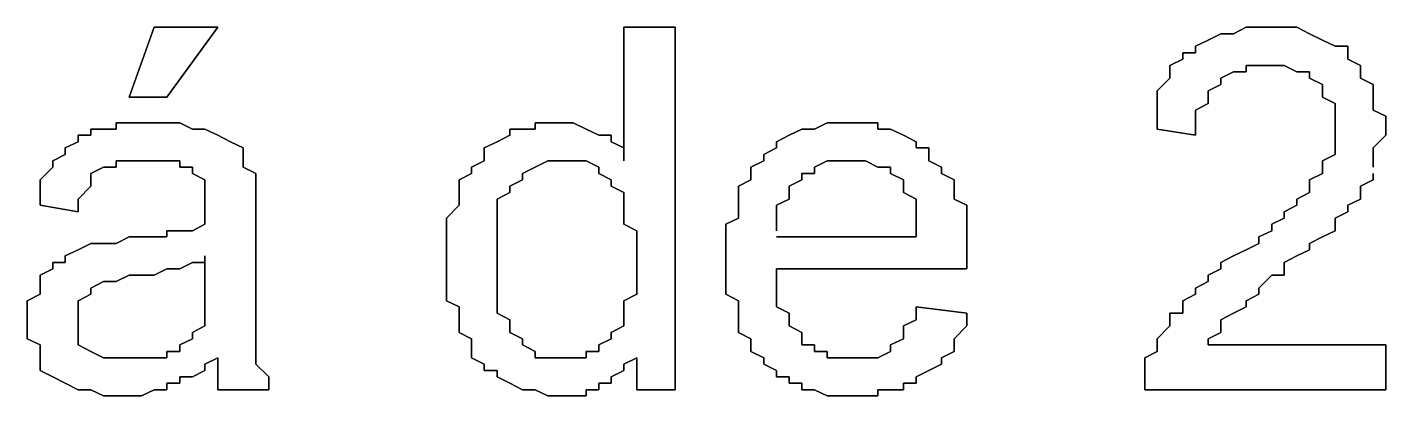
# Model space of a CAD drawing. Header units: metres. Extents: x 2.9 to 42.8, y 1.7 to 28.7.
# Drawn here: x 40.0226 to 40.4001, y 25.2554 to 25.3577 of the extents above; entities that cross this region are included whole.
import ezdxf

# ---------------------------------------------------------------- set-up
doc = ezdxf.new("R2010")
doc.units = ezdxf.units.M
doc.layers.add('GRIS', color=8, linetype='Continuous')

msp = doc.modelspace()

# ---------------------------------------------------------------- linework, layer by layer
at = {"layer": 'GRIS', "lineweight": -3}
for points in [[(40.0579, 25.3577), (40.0509, 25.3383), (40.0579, 25.3577)], [(40.0756, 25.3577), (40.0579, 25.3577), (40.0756, 25.3577)], [(40.0614, 25.3383), (40.0756, 25.3577), (40.0614, 25.3383)], [(40.2026, 25.3577), (40.1884, 25.3577), (40.2026, 25.3577)], [(40.1884, 25.3577), (40.1884, 25.3206), (40.1884, 25.3577)], [(40.2026, 25.2571), (40.2026, 25.3577), (40.2026, 25.2571)], [(40.3613, 25.3577), (40.3578, 25.3559), (40.3613, 25.3577)], [(40.3648, 25.3577), (40.3613, 25.3577), (40.3648, 25.3577)], [(40.3684, 25.3577), (40.3648, 25.3577), (40.3684, 25.3577)], [(40.3719, 25.3577), (40.3684, 25.3577), (40.3719, 25.3577)], [(40.3754, 25.3577), (40.3719, 25.3577), (40.3754, 25.3577)], [(40.3789, 25.3559), (40.3754, 25.3577), (40.3789, 25.3559)], [(40.3507, 25.3541), (40.3472, 25.3524), (40.3507, 25.3541)], [(40.3543, 25.3559), (40.3507, 25.3541), (40.3543, 25.3559)], [(40.3578, 25.3559), (40.3543, 25.3559), (40.3578, 25.3559)], [(40.3825, 25.3541), (40.3789, 25.3559), (40.3825, 25.3541)], [(40.386, 25.3524), (40.3825, 25.3541), (40.386, 25.3524)], [(40.3472, 25.3506), (40.3437, 25.3506), (40.3472, 25.3506)], [(40.3437, 25.3506), (40.3437, 25.3488), (40.3437, 25.3506)], [(40.3472, 25.3524), (40.3472, 25.3506), (40.3472, 25.3524)], [(40.3895, 25.3524), (40.386, 25.3524), (40.3895, 25.3524)], [(40.3895, 25.3506), (40.3895, 25.3524), (40.3895, 25.3506)], [(40.3895, 25.3488), (40.3895, 25.3506), (40.3895, 25.3488)], [(40.3437, 25.3488), (40.3401, 25.3471), (40.3437, 25.3488)], [(40.3401, 25.3471), (40.3401, 25.3453), (40.3401, 25.3471)], [(40.3613, 25.3453), (40.3613, 25.3471), (40.3613, 25.3453)], [(40.3613, 25.3471), (40.3648, 25.3471), (40.3613, 25.3471)], [(40.3648, 25.3471), (40.3684, 25.3471), (40.3648, 25.3471)], [(40.3684, 25.3471), (40.3719, 25.3471), (40.3684, 25.3471)], [(40.3719, 25.3471), (40.3754, 25.3453), (40.3719, 25.3471)], [(40.3931, 25.3471), (40.3895, 25.3488), (40.3931, 25.3471)], [(40.3931, 25.3453), (40.3931, 25.3471), (40.3931, 25.3453)], [(40.3401, 25.3436), (40.3366, 25.34), (40.3401, 25.3436)], [(40.3401, 25.3453), (40.3401, 25.3436), (40.3401, 25.3453)], [(40.3507, 25.34), (40.3543, 25.3418), (40.3507, 25.34)], [(40.3543, 25.3436), (40.3578, 25.3453), (40.3543, 25.3436)], [(40.3543, 25.3418), (40.3543, 25.3436), (40.3543, 25.3418)], [(40.3578, 25.3453), (40.3613, 25.3453), (40.3578, 25.3453)], [(40.3754, 25.3453), (40.3789, 25.3453), (40.3754, 25.3453)], [(40.3789, 25.3453), (40.3789, 25.3436), (40.3789, 25.3453)], [(40.3789, 25.3436), (40.3825, 25.3418), (40.3789, 25.3436)], [(40.3825, 25.3418), (40.3825, 25.34), (40.3825, 25.3418)], [(40.3931, 25.3436), (40.3931, 25.3453), (40.3931, 25.3436)], [(40.3966, 25.3418), (40.3931, 25.3436), (40.3966, 25.3418)], [(40.3966, 25.34), (40.3966, 25.3418), (40.3966, 25.34)], [(40.0509, 25.3383), (40.0614, 25.3383), (40.0509, 25.3383)], [(40.3366, 25.34), (40.3366, 25.3383), (40.3366, 25.34)], [(40.3366, 25.3383), (40.3366, 25.3365), (40.3366, 25.3383)], [(40.3507, 25.3383), (40.3507, 25.34), (40.3507, 25.3383)], [(40.3507, 25.3365), (40.3507, 25.3383), (40.3507, 25.3365)], [(40.3825, 25.34), (40.3825, 25.3383), (40.3825, 25.34)], [(40.3825, 25.3383), (40.386, 25.3365), (40.3825, 25.3383)], [(40.3966, 25.3383), (40.3966, 25.34), (40.3966, 25.3383)], [(40.3966, 25.3347), (40.3966, 25.3383), (40.3966, 25.3347)], [(40.3366, 25.3365), (40.3366, 25.333), (40.3366, 25.3365)], [(40.3472, 25.3347), (40.3507, 25.3365), (40.3472, 25.3347)], [(40.3472, 25.3312), (40.3472, 25.3347), (40.3472, 25.3312)], [(40.386, 25.3365), (40.386, 25.3347), (40.386, 25.3365)], [(40.386, 25.3347), (40.386, 25.333), (40.386, 25.3347)], [(40.4001, 25.333), (40.3966, 25.3347), (40.4001, 25.333)], [(40.0509, 25.3312), (40.0473, 25.3312), (40.0509, 25.3312)], [(40.0473, 25.3312), (40.0473, 25.3294), (40.0473, 25.3312)], [(40.0544, 25.3312), (40.0509, 25.3312), (40.0544, 25.3312)], [(40.0579, 25.3312), (40.0544, 25.3312), (40.0579, 25.3312)], [(40.0614, 25.3312), (40.0579, 25.3312), (40.0614, 25.3312)], [(40.065, 25.3312), (40.0614, 25.3312), (40.065, 25.3312)], [(40.0685, 25.3294), (40.065, 25.3312), (40.0685, 25.3294)], [(40.1673, 25.3312), (40.1637, 25.3312), (40.1673, 25.3312)], [(40.1637, 25.3312), (40.1637, 25.3294), (40.1637, 25.3312)], [(40.1708, 25.3312), (40.1673, 25.3312), (40.1708, 25.3312)], [(40.1743, 25.3312), (40.1708, 25.3312), (40.1743, 25.3312)], [(40.1779, 25.3294), (40.1743, 25.3312), (40.1779, 25.3294)], [(40.2449, 25.3312), (40.2414, 25.3294), (40.2449, 25.3312)], [(40.2484, 25.3312), (40.2449, 25.3312), (40.2484, 25.3312)], [(40.2519, 25.3312), (40.2484, 25.3312), (40.2519, 25.3312)], [(40.2555, 25.3312), (40.2519, 25.3312), (40.2555, 25.3312)], [(40.259, 25.3312), (40.2555, 25.3312), (40.259, 25.3312)], [(40.259, 25.3294), (40.259, 25.3312), (40.259, 25.3294)], [(40.3366, 25.333), (40.3366, 25.3312), (40.3366, 25.333)], [(40.3366, 25.3312), (40.3366, 25.3294), (40.3366, 25.3312)], [(40.3472, 25.3294), (40.3472, 25.3312), (40.3472, 25.3294)], [(40.386, 25.333), (40.386, 25.3294), (40.386, 25.333)], [(40.4001, 25.3312), (40.4001, 25.333), (40.4001, 25.3312)], [(40.4001, 25.3294), (40.4001, 25.3312), (40.4001, 25.3294)], [(40.0403, 25.3277), (40.0368, 25.3277), (40.0403, 25.3277)], [(40.0368, 25.3277), (40.0368, 25.3259), (40.0368, 25.3277)], [(40.0438, 25.3294), (40.0403, 25.3294), (40.0438, 25.3294)], [(40.0403, 25.3294), (40.0403, 25.3277), (40.0403, 25.3294)], [(40.0473, 25.3294), (40.0438, 25.3294), (40.0473, 25.3294)], [(40.072, 25.3294), (40.0685, 25.3294), (40.072, 25.3294)], [(40.0756, 25.3277), (40.072, 25.3294), (40.0756, 25.3277)], [(40.0791, 25.3259), (40.0756, 25.3277), (40.0791, 25.3259)], [(40.1567, 25.3277), (40.1532, 25.3259), (40.1567, 25.3277)], [(40.1602, 25.3294), (40.1567, 25.3294), (40.1602, 25.3294)], [(40.1567, 25.3294), (40.1567, 25.3277), (40.1567, 25.3294)], [(40.1637, 25.3294), (40.1602, 25.3294), (40.1637, 25.3294)], [(40.1814, 25.3277), (40.1779, 25.3294), (40.1814, 25.3277)], [(40.1849, 25.3277), (40.1814, 25.3277), (40.1849, 25.3277)], [(40.1849, 25.3259), (40.1849, 25.3277), (40.1849, 25.3259)], [(40.2343, 25.3277), (40.2308, 25.3259), (40.2343, 25.3277)], [(40.2378, 25.3294), (40.2343, 25.3277), (40.2378, 25.3294)], [(40.2414, 25.3294), (40.2378, 25.3294), (40.2414, 25.3294)], [(40.2625, 25.3294), (40.259, 25.3294), (40.2625, 25.3294)], [(40.2661, 25.3277), (40.2625, 25.3294), (40.2661, 25.3277)], [(40.2696, 25.3259), (40.2661, 25.3277), (40.2696, 25.3259)], [(40.3366, 25.3294), (40.3472, 25.3277), (40.3366, 25.3294)], [(40.3472, 25.3277), (40.3472, 25.3294), (40.3472, 25.3277)], [(40.386, 25.3294), (40.386, 25.3277), (40.386, 25.3294)], [(40.386, 25.3277), (40.386, 25.3259), (40.386, 25.3277)], [(40.3966, 25.3242), (40.4001, 25.3277), (40.3966, 25.3242)], [(40.4001, 25.3277), (40.4001, 25.3294), (40.4001, 25.3277)], [(40.0368, 25.3259), (40.0332, 25.3242), (40.0368, 25.3259)], [(40.0332, 25.3242), (40.0332, 25.3224), (40.0332, 25.3242)], [(40.0826, 25.3242), (40.0791, 25.3259), (40.0826, 25.3242)], [(40.0826, 25.3224), (40.0826, 25.3242), (40.0826, 25.3224)], [(40.1532, 25.3259), (40.1496, 25.3242), (40.1532, 25.3259)], [(40.1496, 25.3242), (40.1496, 25.3224), (40.1496, 25.3242)], [(40.1884, 25.3242), (40.1849, 25.3259), (40.1884, 25.3242)], [(40.1884, 25.3224), (40.1884, 25.3242), (40.1884, 25.3224)], [(40.2308, 25.3242), (40.2273, 25.3224), (40.2308, 25.3242)], [(40.2308, 25.3259), (40.2308, 25.3242), (40.2308, 25.3259)], [(40.2696, 25.3242), (40.2696, 25.3259), (40.2696, 25.3242)], [(40.2731, 25.3242), (40.2696, 25.3242), (40.2731, 25.3242)], [(40.2731, 25.3224), (40.2731, 25.3242), (40.2731, 25.3224)], [(40.386, 25.3259), (40.386, 25.3242), (40.386, 25.3259)], [(40.386, 25.3242), (40.386, 25.3224), (40.386, 25.3242)], [(40.3966, 25.3224), (40.3966, 25.3242), (40.3966, 25.3224)], [(40.0332, 25.3224), (40.0297, 25.3206), (40.0332, 25.3224)], [(40.0297, 25.3206), (40.0297, 25.3189), (40.0297, 25.3206)], [(40.0473, 25.3189), (40.0473, 25.3206), (40.0473, 25.3189)], [(40.0473, 25.3206), (40.0509, 25.3206), (40.0473, 25.3206)], [(40.0509, 25.3206), (40.0544, 25.3206), (40.0509, 25.3206)], [(40.0544, 25.3206), (40.0579, 25.3206), (40.0544, 25.3206)], [(40.0579, 25.3206), (40.0614, 25.3206), (40.0579, 25.3206)], [(40.0614, 25.3206), (40.065, 25.3206), (40.0614, 25.3206)], [(40.065, 25.3206), (40.065, 25.3189), (40.065, 25.3206)], [(40.0826, 25.3189), (40.0826, 25.3224), (40.0826, 25.3189)], [(40.1496, 25.3206), (40.1461, 25.3189), (40.1496, 25.3206)], [(40.1496, 25.3224), (40.1496, 25.3206), (40.1496, 25.3224)], [(40.1637, 25.3189), (40.1673, 25.3206), (40.1637, 25.3189)], [(40.1673, 25.3206), (40.1708, 25.3206), (40.1673, 25.3206)], [(40.1708, 25.3206), (40.1743, 25.3206), (40.1708, 25.3206)], [(40.1743, 25.3206), (40.1779, 25.3206), (40.1743, 25.3206)], [(40.1779, 25.3206), (40.1814, 25.3189), (40.1779, 25.3206)], [(40.1884, 25.3206), (40.1884, 25.3224), (40.1884, 25.3206)], [(40.2273, 25.3206), (40.2237, 25.3189), (40.2273, 25.3206)], [(40.2273, 25.3224), (40.2273, 25.3206), (40.2273, 25.3224)], [(40.2414, 25.3189), (40.2449, 25.3206), (40.2414, 25.3189)], [(40.2449, 25.3206), (40.2484, 25.3206), (40.2449, 25.3206)], [(40.2484, 25.3206), (40.2519, 25.3206), (40.2484, 25.3206)], [(40.2519, 25.3206), (40.2555, 25.3206), (40.2519, 25.3206)], [(40.2555, 25.3206), (40.259, 25.3189), (40.2555, 25.3206)], [(40.2731, 25.3206), (40.2731, 25.3224), (40.2731, 25.3206)], [(40.2766, 25.3189), (40.2731, 25.3206), (40.2766, 25.3189)], [(40.386, 25.3224), (40.3825, 25.3206), (40.386, 25.3224)], [(40.3825, 25.3206), (40.3825, 25.3171), (40.3825, 25.3206)], [(40.3966, 25.3206), (40.3966, 25.3224), (40.3966, 25.3206)], [(40.3966, 25.3189), (40.3966, 25.3206), (40.3966, 25.3189)], [(40.0297, 25.3189), (40.0262, 25.3153), (40.0297, 25.3189)], [(40.0262, 25.3153), (40.0262, 25.3136), (40.0262, 25.3153)], [(40.0403, 25.3171), (40.0438, 25.3189), (40.0403, 25.3171)], [(40.0403, 25.3153), (40.0403, 25.3171), (40.0403, 25.3153)], [(40.0403, 25.3136), (40.0403, 25.3153), (40.0403, 25.3136)], [(40.0438, 25.3189), (40.0473, 25.3189), (40.0438, 25.3189)], [(40.065, 25.3189), (40.0685, 25.3189), (40.065, 25.3189)], [(40.0685, 25.3189), (40.0685, 25.3171), (40.0685, 25.3189)], [(40.0685, 25.3171), (40.072, 25.3153), (40.0685, 25.3171)], [(40.072, 25.3153), (40.072, 25.3136), (40.072, 25.3153)], [(40.0861, 25.3171), (40.0826, 25.3189), (40.0861, 25.3171)], [(40.0861, 25.3153), (40.0861, 25.3171), (40.0861, 25.3153)], [(40.0861, 25.3136), (40.0861, 25.3153), (40.0861, 25.3136)], [(40.1461, 25.3171), (40.1426, 25.3153), (40.1461, 25.3171)], [(40.1426, 25.3153), (40.1426, 25.3136), (40.1426, 25.3153)], [(40.1461, 25.3189), (40.1461, 25.3171), (40.1461, 25.3189)], [(40.1567, 25.3136), (40.1602, 25.3153), (40.1567, 25.3136)], [(40.1602, 25.3171), (40.1637, 25.3189), (40.1602, 25.3171)], [(40.1602, 25.3153), (40.1602, 25.3171), (40.1602, 25.3153)], [(40.1814, 25.3189), (40.1814, 25.3171), (40.1814, 25.3189)], [(40.1814, 25.3171), (40.1849, 25.3153), (40.1814, 25.3171)], [(40.1849, 25.3153), (40.1849, 25.3136), (40.1849, 25.3153)], [(40.2237, 25.3153), (40.2202, 25.3136), (40.2237, 25.3153)], [(40.2237, 25.3189), (40.2237, 25.3171), (40.2237, 25.3189)], [(40.2237, 25.3171), (40.2237, 25.3153), (40.2237, 25.3171)], [(40.2343, 25.3136), (40.2378, 25.3153), (40.2343, 25.3136)], [(40.2378, 25.3153), (40.2378, 25.3171), (40.2378, 25.3153)], [(40.2378, 25.3171), (40.2414, 25.3171), (40.2378, 25.3171)], [(40.2414, 25.3171), (40.2414, 25.3189), (40.2414, 25.3171)], [(40.259, 25.3189), (40.2625, 25.3189), (40.259, 25.3189)], [(40.2625, 25.3189), (40.2625, 25.3171), (40.2625, 25.3189)], [(40.2625, 25.3171), (40.2661, 25.3153), (40.2625, 25.3171)], [(40.2661, 25.3153), (40.2661, 25.3136), (40.2661, 25.3153)], [(40.2766, 25.3171), (40.2766, 25.3189), (40.2766, 25.3171)], [(40.2802, 25.3153), (40.2766, 25.3171), (40.2802, 25.3153)], [(40.2802, 25.3136), (40.2802, 25.3153), (40.2802, 25.3136)], [(40.3825, 25.3171), (40.3789, 25.3153), (40.3825, 25.3171)], [(40.3789, 25.3153), (40.3789, 25.3136), (40.3789, 25.3153)], [(40.3931, 25.3136), (40.3966, 25.3153), (40.3931, 25.3136)], [(40.3966, 25.3153), (40.3966, 25.3171), (40.3966, 25.3153)], [(40.0262, 25.3136), (40.0262, 25.3118), (40.0262, 25.3136)], [(40.0262, 25.3118), (40.0262, 25.3083), (40.0262, 25.3118)], [(40.0368, 25.31), (40.0403, 25.3136), (40.0368, 25.31)], [(40.072, 25.3136), (40.072, 25.3118), (40.072, 25.3136)], [(40.072, 25.3118), (40.072, 25.31), (40.072, 25.3118)], [(40.0861, 25.3118), (40.0861, 25.3136), (40.0861, 25.3118)], [(40.0861, 25.3083), (40.0861, 25.3118), (40.0861, 25.3083)], [(40.1426, 25.3136), (40.1426, 25.3118), (40.1426, 25.3136)], [(40.1426, 25.3118), (40.1426, 25.31), (40.1426, 25.3118)], [(40.1532, 25.31), (40.1567, 25.3118), (40.1532, 25.31)], [(40.1567, 25.3118), (40.1567, 25.3136), (40.1567, 25.3118)], [(40.1849, 25.3136), (40.1884, 25.3118), (40.1849, 25.3136)], [(40.1884, 25.3118), (40.1884, 25.31), (40.1884, 25.3118)], [(40.2202, 25.3136), (40.2202, 25.3118), (40.2202, 25.3136)], [(40.2202, 25.3118), (40.2202, 25.31), (40.2202, 25.3118)], [(40.2343, 25.3118), (40.2343, 25.3136), (40.2343, 25.3118)], [(40.2343, 25.31), (40.2343, 25.3118), (40.2343, 25.31)], [(40.2661, 25.3136), (40.2661, 25.3118), (40.2661, 25.3136)], [(40.2661, 25.3118), (40.2696, 25.31), (40.2661, 25.3118)], [(40.2802, 25.3118), (40.2802, 25.3136), (40.2802, 25.3118)], [(40.2802, 25.31), (40.2802, 25.3118), (40.2802, 25.31)], [(40.3789, 25.3118), (40.3754, 25.31), (40.3789, 25.3118)], [(40.3789, 25.3136), (40.3789, 25.3118), (40.3789, 25.3136)], [(40.3931, 25.3118), (40.3931, 25.3136), (40.3931, 25.3118)], [(40.3931, 25.31), (40.3931, 25.3118), (40.3931, 25.31)], [(40.0262, 25.3083), (40.0368, 25.3065), (40.0262, 25.3083)], [(40.0368, 25.3083), (40.0368, 25.31), (40.0368, 25.3083)], [(40.0368, 25.3065), (40.0368, 25.3083), (40.0368, 25.3065)], [(40.072, 25.31), (40.072, 25.3065), (40.072, 25.31)], [(40.0861, 25.3065), (40.0861, 25.3083), (40.0861, 25.3065)], [(40.1426, 25.3083), (40.1391, 25.3047), (40.1426, 25.3083)], [(40.1426, 25.31), (40.1426, 25.3083), (40.1426, 25.31)], [(40.1532, 25.3065), (40.1532, 25.31), (40.1532, 25.3065)], [(40.1884, 25.31), (40.1884, 25.3083), (40.1884, 25.31)], [(40.1884, 25.3083), (40.1884, 25.3047), (40.1884, 25.3083)], [(40.2202, 25.31), (40.2202, 25.3083), (40.2202, 25.31)], [(40.2202, 25.3083), (40.2202, 25.3047), (40.2202, 25.3083)], [(40.2308, 25.3083), (40.2343, 25.31), (40.2308, 25.3083)], [(40.2308, 25.3047), (40.2308, 25.3083), (40.2308, 25.3047)], [(40.2696, 25.31), (40.2696, 25.3083), (40.2696, 25.31)], [(40.2696, 25.3083), (40.2696, 25.3065), (40.2696, 25.3083)], [(40.2837, 25.3083), (40.2802, 25.31), (40.2837, 25.3083)], [(40.2837, 25.3047), (40.2837, 25.3083), (40.2837, 25.3047)], [(40.3754, 25.3083), (40.3719, 25.3065), (40.3754, 25.3083)], [(40.3754, 25.31), (40.3754, 25.3083), (40.3754, 25.31)], [(40.3895, 25.3083), (40.3931, 25.31), (40.3895, 25.3083)], [(40.3895, 25.3065), (40.3895, 25.3083), (40.3895, 25.3065)], [(40.072, 25.3065), (40.072, 25.303), (40.072, 25.3065)], [(40.0861, 25.303), (40.0861, 25.3065), (40.0861, 25.303)], [(40.1391, 25.3047), (40.1391, 25.303), (40.1391, 25.3047)], [(40.1532, 25.3047), (40.1532, 25.3065), (40.1532, 25.3047)], [(40.1532, 25.303), (40.1532, 25.3047), (40.1532, 25.303)], [(40.1884, 25.3047), (40.1884, 25.303), (40.1884, 25.3047)], [(40.2202, 25.3047), (40.2167, 25.303), (40.2202, 25.3047)], [(40.2308, 25.303), (40.2308, 25.3047), (40.2308, 25.303)], [(40.2696, 25.3065), (40.2696, 25.303), (40.2696, 25.3065)], [(40.2837, 25.303), (40.2837, 25.3047), (40.2837, 25.303)], [(40.3719, 25.3047), (40.3684, 25.303), (40.3719, 25.3047)], [(40.3719, 25.3065), (40.3719, 25.3047), (40.3719, 25.3065)], [(40.386, 25.3047), (40.3895, 25.3065), (40.386, 25.3047)], [(40.386, 25.303), (40.386, 25.3047), (40.386, 25.303)], [(40.065, 25.3012), (40.0614, 25.3012), (40.065, 25.3012)], [(40.0614, 25.3012), (40.0614, 25.2995), (40.0614, 25.3012)], [(40.0685, 25.3012), (40.065, 25.3012), (40.0685, 25.3012)], [(40.072, 25.303), (40.0685, 25.3012), (40.072, 25.303)], [(40.0861, 25.2871), (40.0861, 25.303), (40.0861, 25.2871)], [(40.1391, 25.303), (40.1391, 25.3012), (40.1391, 25.303)], [(40.1391, 25.3012), (40.1391, 25.2977), (40.1391, 25.3012)], [(40.1532, 25.2995), (40.1532, 25.303), (40.1532, 25.2995)], [(40.1884, 25.303), (40.192, 25.3012), (40.1884, 25.303)], [(40.192, 25.3012), (40.192, 25.2977), (40.192, 25.3012)], [(40.2167, 25.303), (40.2167, 25.3012), (40.2167, 25.303)], [(40.2167, 25.3012), (40.2167, 25.2977), (40.2167, 25.3012)], [(40.2308, 25.3012), (40.2308, 25.303), (40.2308, 25.3012)], [(40.2696, 25.303), (40.2696, 25.2995), (40.2696, 25.303)], [(40.2837, 25.3012), (40.2837, 25.303), (40.2837, 25.3012)], [(40.2837, 25.2977), (40.2837, 25.3012), (40.2837, 25.2977)], [(40.3684, 25.3012), (40.3648, 25.2995), (40.3684, 25.3012)], [(40.3684, 25.303), (40.3684, 25.3012), (40.3684, 25.303)], [(40.3825, 25.2995), (40.386, 25.3012), (40.3825, 25.2995)], [(40.386, 25.3012), (40.386, 25.303), (40.386, 25.3012)], [(40.0403, 25.2977), (40.0368, 25.2959), (40.0403, 25.2977)], [(40.0438, 25.2977), (40.0403, 25.2977), (40.0438, 25.2977)], [(40.0473, 25.2977), (40.0438, 25.2977), (40.0473, 25.2977)], [(40.0509, 25.2995), (40.0473, 25.2977), (40.0509, 25.2995)], [(40.0544, 25.2995), (40.0509, 25.2995), (40.0544, 25.2995)], [(40.0579, 25.2995), (40.0544, 25.2995), (40.0579, 25.2995)], [(40.0614, 25.2995), (40.0579, 25.2995), (40.0614, 25.2995)], [(40.1391, 25.2977), (40.1391, 25.2959), (40.1391, 25.2977)], [(40.1532, 25.2977), (40.1532, 25.2995), (40.1532, 25.2977)], [(40.1532, 25.2942), (40.1532, 25.2977), (40.1532, 25.2942)], [(40.192, 25.2977), (40.192, 25.2959), (40.192, 25.2977)], [(40.2167, 25.2977), (40.2167, 25.2959), (40.2167, 25.2977)], [(40.2696, 25.2995), (40.2308, 25.2995), (40.2696, 25.2995)], [(40.2837, 25.2959), (40.2837, 25.2977), (40.2837, 25.2959)], [(40.3648, 25.2977), (40.3613, 25.2959), (40.3648, 25.2977)], [(40.3648, 25.2995), (40.3648, 25.2977), (40.3648, 25.2995)], [(40.3789, 25.2977), (40.3825, 25.2995), (40.3789, 25.2977)], [(40.3789, 25.2959), (40.3789, 25.2977), (40.3789, 25.2959)], [(40.0368, 25.2959), (40.0332, 25.2942), (40.0368, 25.2959)], [(40.0332, 25.2942), (40.0332, 25.2924), (40.0332, 25.2942)], [(40.072, 25.2942), (40.072, 25.2889), (40.072, 25.2942)], [(40.072, 25.2924), (40.072, 25.2942), (40.072, 25.2924)], [(40.1391, 25.2959), (40.1391, 25.2924), (40.1391, 25.2959)], [(40.1532, 25.2924), (40.1532, 25.2942), (40.1532, 25.2924)], [(40.192, 25.2959), (40.192, 25.2924), (40.192, 25.2959)], [(40.2167, 25.2959), (40.2167, 25.2924), (40.2167, 25.2959)], [(40.2837, 25.2942), (40.2837, 25.2959), (40.2837, 25.2942)], [(40.2837, 25.2906), (40.2837, 25.2942), (40.2837, 25.2906)], [(40.3578, 25.2942), (40.3543, 25.2924), (40.3578, 25.2942)], [(40.3613, 25.2959), (40.3578, 25.2942), (40.3613, 25.2959)], [(40.3719, 25.2924), (40.3754, 25.2942), (40.3719, 25.2924)], [(40.3754, 25.2942), (40.3789, 25.2959), (40.3754, 25.2942)], [(40.0297, 25.2906), (40.0262, 25.2889), (40.0297, 25.2906)], [(40.0262, 25.2889), (40.0262, 25.2853), (40.0262, 25.2889)], [(40.0332, 25.2924), (40.0297, 25.2924), (40.0332, 25.2924)], [(40.0297, 25.2924), (40.0297, 25.2906), (40.0297, 25.2924)], [(40.0473, 25.2871), (40.0509, 25.2889), (40.0473, 25.2871)], [(40.0509, 25.2889), (40.0544, 25.2889), (40.0509, 25.2889)], [(40.0544, 25.2889), (40.0579, 25.2889), (40.0544, 25.2889)], [(40.0579, 25.2889), (40.0614, 25.2906), (40.0579, 25.2889)], [(40.0614, 25.2906), (40.065, 25.2906), (40.0614, 25.2906)], [(40.065, 25.2906), (40.0685, 25.2924), (40.065, 25.2906)], [(40.0685, 25.2924), (40.072, 25.2924), (40.0685, 25.2924)], [(40.072, 25.2889), (40.072, 25.2853), (40.072, 25.2889)], [(40.1391, 25.2924), (40.1391, 25.2889), (40.1391, 25.2924)], [(40.1391, 25.2889), (40.1391, 25.2871), (40.1391, 25.2889)], [(40.1532, 25.2906), (40.1532, 25.2924), (40.1532, 25.2906)], [(40.1532, 25.2871), (40.1532, 25.2906), (40.1532, 25.2871)], [(40.192, 25.2924), (40.192, 25.2889), (40.192, 25.2924)], [(40.192, 25.2889), (40.192, 25.2871), (40.192, 25.2889)], [(40.2167, 25.2924), (40.2167, 25.2906), (40.2167, 25.2924)], [(40.2167, 25.2906), (40.2167, 25.2889), (40.2167, 25.2906)], [(40.2167, 25.2889), (40.2167, 25.2853), (40.2167, 25.2889)], [(40.2308, 25.2871), (40.2308, 25.2906), (40.2308, 25.2871)], [(40.2308, 25.2906), (40.2837, 25.2906), (40.2308, 25.2906)], [(40.3543, 25.2906), (40.3507, 25.2889), (40.3543, 25.2906)], [(40.3507, 25.2889), (40.3507, 25.2871), (40.3507, 25.2889)], [(40.3543, 25.2924), (40.3543, 25.2906), (40.3543, 25.2924)], [(40.3648, 25.2853), (40.3684, 25.2889), (40.3648, 25.2853)], [(40.3684, 25.2889), (40.3719, 25.2889), (40.3684, 25.2889)], [(40.3719, 25.2889), (40.3719, 25.2924), (40.3719, 25.2889)], [(40.0262, 25.2853), (40.0262, 25.2836), (40.0262, 25.2853)], [(40.0403, 25.2853), (40.0438, 25.2871), (40.0403, 25.2853)], [(40.0403, 25.2836), (40.0403, 25.2853), (40.0403, 25.2836)], [(40.0438, 25.2871), (40.0473, 25.2871), (40.0438, 25.2871)], [(40.072, 25.2853), (40.072, 25.2836), (40.072, 25.2853)], [(40.0861, 25.2836), (40.0861, 25.2871), (40.0861, 25.2836)], [(40.1391, 25.2871), (40.1391, 25.2853), (40.1391, 25.2871)], [(40.1391, 25.2853), (40.1391, 25.2818), (40.1391, 25.2853)], [(40.1532, 25.2853), (40.1532, 25.2871), (40.1532, 25.2853)], [(40.1532, 25.2818), (40.1532, 25.2853), (40.1532, 25.2818)], [(40.192, 25.2871), (40.192, 25.2836), (40.192, 25.2871)], [(40.2167, 25.2853), (40.2167, 25.2836), (40.2167, 25.2853)], [(40.2308, 25.2853), (40.2308, 25.2871), (40.2308, 25.2853)], [(40.2308, 25.2818), (40.2308, 25.2853), (40.2308, 25.2818)], [(40.3507, 25.2871), (40.3472, 25.2853), (40.3507, 25.2871)], [(40.3472, 25.2853), (40.3472, 25.2836), (40.3472, 25.2853)], [(40.3648, 25.2836), (40.3648, 25.2853), (40.3648, 25.2836)], [(40.0262, 25.2836), (40.0226, 25.2818), (40.0262, 25.2836)], [(40.0226, 25.2818), (40.0226, 25.2783), (40.0226, 25.2818)], [(40.0368, 25.2818), (40.0403, 25.2836), (40.0368, 25.2818)], [(40.0368, 25.2801), (40.0368, 25.2818), (40.0368, 25.2801)], [(40.072, 25.2836), (40.072, 25.2801), (40.072, 25.2836)], [(40.0861, 25.2801), (40.0861, 25.2836), (40.0861, 25.2801)], [(40.1391, 25.2818), (40.1426, 25.2801), (40.1391, 25.2818)], [(40.1532, 25.2801), (40.1532, 25.2818), (40.1532, 25.2801)], [(40.192, 25.2836), (40.1884, 25.2818), (40.192, 25.2836)], [(40.1884, 25.2818), (40.1884, 25.2801), (40.1884, 25.2818)], [(40.2167, 25.2836), (40.2202, 25.2818), (40.2167, 25.2836)], [(40.2202, 25.2818), (40.2202, 25.2783), (40.2202, 25.2818)], [(40.2308, 25.2801), (40.2308, 25.2818), (40.2308, 25.2801)], [(40.3472, 25.2836), (40.3437, 25.2818), (40.3472, 25.2836)], [(40.3437, 25.2818), (40.3437, 25.2801), (40.3437, 25.2818)], [(40.3613, 25.2818), (40.3648, 25.2836), (40.3613, 25.2818)], [(40.3613, 25.2801), (40.3613, 25.2818), (40.3613, 25.2801)], [(40.0226, 25.2783), (40.0226, 25.2765), (40.0226, 25.2783)], [(40.0368, 25.2783), (40.0368, 25.2801), (40.0368, 25.2783)], [(40.0368, 25.2765), (40.0368, 25.2783), (40.0368, 25.2765)], [(40.072, 25.2801), (40.072, 25.2783), (40.072, 25.2801)], [(40.072, 25.2783), (40.072, 25.2765), (40.072, 25.2783)], [(40.0861, 25.2765), (40.0861, 25.2801), (40.0861, 25.2765)], [(40.1426, 25.2801), (40.1426, 25.2783), (40.1426, 25.2801)], [(40.1426, 25.2783), (40.1426, 25.2765), (40.1426, 25.2783)], [(40.1532, 25.2783), (40.1532, 25.2801), (40.1532, 25.2783)], [(40.1567, 25.2765), (40.1532, 25.2783), (40.1567, 25.2765)], [(40.1884, 25.2801), (40.1884, 25.2765), (40.1884, 25.2801)], [(40.2202, 25.2783), (40.2202, 25.2765), (40.2202, 25.2783)], [(40.2343, 25.2783), (40.2308, 25.2801), (40.2343, 25.2783)], [(40.2343, 25.2765), (40.2343, 25.2783), (40.2343, 25.2765)], [(40.2696, 25.2801), (40.2696, 25.2783), (40.2696, 25.2801)], [(40.2837, 25.2783), (40.2696, 25.2801), (40.2837, 25.2783)], [(40.2696, 25.2783), (40.2696, 25.2765), (40.2696, 25.2783)], [(40.2837, 25.2765), (40.2837, 25.2783), (40.2837, 25.2765)], [(40.3437, 25.2783), (40.3401, 25.2783), (40.3437, 25.2783)], [(40.3401, 25.2783), (40.3401, 25.2765), (40.3401, 25.2783)], [(40.3437, 25.2801), (40.3437, 25.2783), (40.3437, 25.2801)], [(40.3543, 25.2765), (40.3578, 25.2783), (40.3543, 25.2765)], [(40.3578, 25.2783), (40.3613, 25.2801), (40.3578, 25.2783)], [(40.0226, 25.2765), (40.0226, 25.273), (40.0226, 25.2765)], [(40.0368, 25.2748), (40.0368, 25.2765), (40.0368, 25.2748)], [(40.0368, 25.2712), (40.0368, 25.2748), (40.0368, 25.2712)], [(40.072, 25.2748), (40.0685, 25.273), (40.072, 25.2748)], [(40.072, 25.2765), (40.072, 25.2748), (40.072, 25.2765)], [(40.0861, 25.2748), (40.0861, 25.2765), (40.0861, 25.2748)], [(40.0861, 25.273), (40.0861, 25.2748), (40.0861, 25.273)], [(40.1426, 25.2765), (40.1426, 25.273), (40.1426, 25.2765)], [(40.1567, 25.2748), (40.1567, 25.2765), (40.1567, 25.2748)], [(40.1567, 25.273), (40.1567, 25.2748), (40.1567, 25.273)], [(40.1884, 25.2748), (40.1849, 25.273), (40.1884, 25.2748)], [(40.1884, 25.2765), (40.1884, 25.2748), (40.1884, 25.2765)], [(40.2202, 25.2765), (40.2202, 25.2748), (40.2202, 25.2765)], [(40.2202, 25.2748), (40.2202, 25.273), (40.2202, 25.2748)], [(40.2343, 25.2748), (40.2343, 25.2765), (40.2343, 25.2748)], [(40.2378, 25.273), (40.2343, 25.2748), (40.2378, 25.273)], [(40.2696, 25.2765), (40.2661, 25.2748), (40.2696, 25.2765)], [(40.2661, 25.2748), (40.2661, 25.2712), (40.2661, 25.2748)], [(40.2802, 25.2712), (40.2837, 25.2748), (40.2802, 25.2712)], [(40.2837, 25.2748), (40.2837, 25.2765), (40.2837, 25.2748)], [(40.3401, 25.2748), (40.3366, 25.2712), (40.3401, 25.2748)], [(40.3401, 25.2765), (40.3401, 25.2748), (40.3401, 25.2765)], [(40.3543, 25.2748), (40.3543, 25.2765), (40.3543, 25.2748)], [(40.3543, 25.273), (40.3543, 25.2748), (40.3543, 25.273)], [(40.0226, 25.273), (40.0226, 25.2712), (40.0226, 25.273)], [(40.0226, 25.2712), (40.0262, 25.2695), (40.0226, 25.2712)], [(40.0368, 25.2695), (40.0368, 25.2712), (40.0368, 25.2695)], [(40.0685, 25.2712), (40.065, 25.2695), (40.0685, 25.2712)], [(40.0685, 25.273), (40.0685, 25.2712), (40.0685, 25.273)], [(40.0861, 25.2695), (40.0861, 25.273), (40.0861, 25.2695)], [(40.1426, 25.273), (40.1461, 25.2712), (40.1426, 25.273)], [(40.1461, 25.2712), (40.1461, 25.2677), (40.1461, 25.2712)], [(40.1602, 25.2712), (40.1567, 25.273), (40.1602, 25.2712)], [(40.1602, 25.2695), (40.1602, 25.2712), (40.1602, 25.2695)], [(40.1849, 25.2712), (40.1814, 25.2695), (40.1849, 25.2712)], [(40.1849, 25.273), (40.1849, 25.2712), (40.1849, 25.273)], [(40.2202, 25.273), (40.2237, 25.2712), (40.2202, 25.273)], [(40.2237, 25.2712), (40.2237, 25.2695), (40.2237, 25.2712)], [(40.2378, 25.2712), (40.2378, 25.273), (40.2378, 25.2712)], [(40.2378, 25.2695), (40.2378, 25.2712), (40.2378, 25.2695)], [(40.2661, 25.2712), (40.2625, 25.2695), (40.2661, 25.2712)], [(40.2802, 25.2695), (40.2802, 25.2712), (40.2802, 25.2695)], [(40.3366, 25.2712), (40.3366, 25.2695), (40.3366, 25.2712)], [(40.3507, 25.2712), (40.3543, 25.273), (40.3507, 25.2712)], [(40.3507, 25.2695), (40.3507, 25.2712), (40.3507, 25.2695)], [(40.0262, 25.2695), (40.0262, 25.2677), (40.0262, 25.2695)], [(40.0262, 25.2677), (40.0262, 25.2642), (40.0262, 25.2677)], [(40.0403, 25.2677), (40.0368, 25.2695), (40.0403, 25.2677)], [(40.0438, 25.2659), (40.0403, 25.2677), (40.0438, 25.2659)], [(40.065, 25.2677), (40.0614, 25.2677), (40.065, 25.2677)], [(40.0614, 25.2677), (40.0614, 25.2659), (40.0614, 25.2677)], [(40.065, 25.2695), (40.065, 25.2677), (40.065, 25.2695)], [(40.0861, 25.2677), (40.0861, 25.2695), (40.0861, 25.2677)], [(40.0861, 25.2659), (40.0861, 25.2677), (40.0861, 25.2659)], [(40.1461, 25.2677), (40.1461, 25.2659), (40.1461, 25.2677)], [(40.1637, 25.2677), (40.1602, 25.2695), (40.1637, 25.2677)], [(40.1637, 25.2659), (40.1637, 25.2677), (40.1637, 25.2659)], [(40.1814, 25.2677), (40.1779, 25.2677), (40.1814, 25.2677)], [(40.1779, 25.2677), (40.1779, 25.2659), (40.1779, 25.2677)], [(40.1814, 25.2695), (40.1814, 25.2677), (40.1814, 25.2695)], [(40.2237, 25.2695), (40.2237, 25.2677), (40.2237, 25.2695)], [(40.2237, 25.2677), (40.2273, 25.2659), (40.2237, 25.2677)], [(40.2414, 25.2695), (40.2378, 25.2695), (40.2414, 25.2695)], [(40.2414, 25.2677), (40.2414, 25.2695), (40.2414, 25.2677)], [(40.2449, 25.2677), (40.2414, 25.2677), (40.2449, 25.2677)], [(40.2449, 25.2659), (40.2449, 25.2677), (40.2449, 25.2659)], [(40.2625, 25.2677), (40.259, 25.2659), (40.2625, 25.2677)], [(40.2625, 25.2695), (40.2625, 25.2677), (40.2625, 25.2695)], [(40.2766, 25.2659), (40.2802, 25.2677), (40.2766, 25.2659)], [(40.2802, 25.2677), (40.2802, 25.2695), (40.2802, 25.2677)], [(40.3366, 25.2677), (40.3331, 25.2659), (40.3366, 25.2677)], [(40.3366, 25.2695), (40.3366, 25.2677), (40.3366, 25.2695)], [(40.4001, 25.2695), (40.3507, 25.2695), (40.4001, 25.2695)], [(40.4001, 25.2571), (40.4001, 25.2695), (40.4001, 25.2571)], [(40.0262, 25.2642), (40.0262, 25.2624), (40.0262, 25.2642)], [(40.0262, 25.2624), (40.0297, 25.2607), (40.0262, 25.2624)], [(40.0473, 25.2659), (40.0438, 25.2659), (40.0473, 25.2659)], [(40.0509, 25.2659), (40.0473, 25.2659), (40.0509, 25.2659)], [(40.0544, 25.2659), (40.0509, 25.2659), (40.0544, 25.2659)], [(40.0579, 25.2659), (40.0544, 25.2659), (40.0579, 25.2659)], [(40.0614, 25.2659), (40.0579, 25.2659), (40.0614, 25.2659)], [(40.0685, 25.2607), (40.072, 25.2624), (40.0685, 25.2607)], [(40.072, 25.2642), (40.0756, 25.2659), (40.072, 25.2642)], [(40.072, 25.2624), (40.072, 25.2642), (40.072, 25.2624)], [(40.0756, 25.2659), (40.0756, 25.2642), (40.0756, 25.2659)], [(40.0756, 25.2642), (40.0756, 25.2607), (40.0756, 25.2642)], [(40.0861, 25.2642), (40.0861, 25.2659), (40.0861, 25.2642)], [(40.0897, 25.2607), (40.0861, 25.2642), (40.0897, 25.2607)], [(40.1461, 25.2659), (40.1496, 25.2642), (40.1461, 25.2659)], [(40.1496, 25.2642), (40.1496, 25.2624), (40.1496, 25.2642)], [(40.1496, 25.2624), (40.1532, 25.2624), (40.1496, 25.2624)], [(40.1532, 25.2624), (40.1532, 25.2607), (40.1532, 25.2624)], [(40.1673, 25.2659), (40.1637, 25.2659), (40.1673, 25.2659)], [(40.1708, 25.2659), (40.1673, 25.2659), (40.1708, 25.2659)], [(40.1743, 25.2659), (40.1708, 25.2659), (40.1743, 25.2659)], [(40.1779, 25.2659), (40.1743, 25.2659), (40.1779, 25.2659)], [(40.1849, 25.2607), (40.1884, 25.2624), (40.1849, 25.2607)], [(40.1884, 25.2642), (40.192, 25.2659), (40.1884, 25.2642)], [(40.1884, 25.2624), (40.1884, 25.2642), (40.1884, 25.2624)], [(40.192, 25.2659), (40.192, 25.2571), (40.192, 25.2659)], [(40.2273, 25.2659), (40.2273, 25.2642), (40.2273, 25.2659)], [(40.2273, 25.2642), (40.2308, 25.2624), (40.2273, 25.2642)], [(40.2308, 25.2624), (40.2308, 25.2607), (40.2308, 25.2624)], [(40.2484, 25.2659), (40.2449, 25.2659), (40.2484, 25.2659)], [(40.2519, 25.2659), (40.2484, 25.2659), (40.2519, 25.2659)], [(40.2555, 25.2659), (40.2519, 25.2659), (40.2555, 25.2659)], [(40.259, 25.2659), (40.2555, 25.2659), (40.259, 25.2659)], [(40.2696, 25.2607), (40.2731, 25.2624), (40.2696, 25.2607)], [(40.2731, 25.2624), (40.2766, 25.2642), (40.2731, 25.2624)], [(40.2766, 25.2642), (40.2766, 25.2659), (40.2766, 25.2642)], [(40.3331, 25.2659), (40.3331, 25.2642), (40.3331, 25.2659)], [(40.3331, 25.2642), (40.3331, 25.2624), (40.3331, 25.2642)], [(40.3331, 25.2624), (40.3331, 25.2589), (40.3331, 25.2624)], [(40.0297, 25.2607), (40.0332, 25.2589), (40.0297, 25.2607)], [(40.0332, 25.2589), (40.0368, 25.2571), (40.0332, 25.2589)], [(40.0614, 25.2571), (40.0614, 25.2589), (40.0614, 25.2571)], [(40.0614, 25.2589), (40.065, 25.2589), (40.0614, 25.2589)], [(40.065, 25.2589), (40.065, 25.2607), (40.065, 25.2589)], [(40.065, 25.2607), (40.0685, 25.2607), (40.065, 25.2607)], [(40.0756, 25.2607), (40.0756, 25.2589), (40.0756, 25.2607)], [(40.0756, 25.2589), (40.0756, 25.2571), (40.0756, 25.2589)], [(40.0897, 25.2589), (40.0897, 25.2607), (40.0897, 25.2589)], [(40.0897, 25.2571), (40.0897, 25.2589), (40.0897, 25.2571)], [(40.1532, 25.2607), (40.1567, 25.2589), (40.1532, 25.2607)], [(40.1567, 25.2589), (40.1602, 25.2571), (40.1567, 25.2589)], [(40.1814, 25.2571), (40.1814, 25.2589), (40.1814, 25.2571)], [(40.1814, 25.2589), (40.1849, 25.2589), (40.1814, 25.2589)], [(40.1849, 25.2589), (40.1849, 25.2607), (40.1849, 25.2589)], [(40.2308, 25.2607), (40.2343, 25.2607), (40.2308, 25.2607)], [(40.2343, 25.2607), (40.2343, 25.2589), (40.2343, 25.2607)], [(40.2343, 25.2589), (40.2378, 25.2589), (40.2343, 25.2589)], [(40.2378, 25.2589), (40.2378, 25.2571), (40.2378, 25.2589)], [(40.2661, 25.2571), (40.2661, 25.2589), (40.2661, 25.2571)], [(40.2661, 25.2589), (40.2696, 25.2589), (40.2661, 25.2589)], [(40.2696, 25.2589), (40.2696, 25.2607), (40.2696, 25.2589)], [(40.3331, 25.2589), (40.3331, 25.2571), (40.3331, 25.2589)], [(40.0368, 25.2571), (40.0403, 25.2571), (40.0368, 25.2571)], [(40.0403, 25.2571), (40.0438, 25.2554), (40.0403, 25.2571)], [(40.0438, 25.2554), (40.0473, 25.2554), (40.0438, 25.2554)], [(40.0473, 25.2554), (40.0509, 25.2554), (40.0473, 25.2554)], [(40.0509, 25.2554), (40.0544, 25.2554), (40.0509, 25.2554)], [(40.0544, 25.2554), (40.0579, 25.2571), (40.0544, 25.2554)], [(40.0579, 25.2571), (40.0614, 25.2571), (40.0579, 25.2571)], [(40.0756, 25.2571), (40.0897, 25.2571), (40.0756, 25.2571)], [(40.1602, 25.2571), (40.1637, 25.2571), (40.1602, 25.2571)], [(40.1637, 25.2571), (40.1673, 25.2554), (40.1637, 25.2571)], [(40.1673, 25.2554), (40.1708, 25.2554), (40.1673, 25.2554)], [(40.1708, 25.2554), (40.1743, 25.2554), (40.1708, 25.2554)], [(40.1743, 25.2554), (40.1779, 25.2554), (40.1743, 25.2554)], [(40.1779, 25.2554), (40.1779, 25.2571), (40.1779, 25.2554)], [(40.1779, 25.2571), (40.1814, 25.2571), (40.1779, 25.2571)], [(40.192, 25.2571), (40.2026, 25.2571), (40.192, 25.2571)], [(40.2378, 25.2571), (40.2414, 25.2571), (40.2378, 25.2571)], [(40.2414, 25.2571), (40.2449, 25.2554), (40.2414, 25.2571)], [(40.2449, 25.2554), (40.2484, 25.2554), (40.2449, 25.2554)], [(40.2484, 25.2554), (40.2519, 25.2554), (40.2484, 25.2554)], [(40.2519, 25.2554), (40.2555, 25.2554), (40.2519, 25.2554)], [(40.2555, 25.2554), (40.259, 25.2554), (40.2555, 25.2554)], [(40.259, 25.2554), (40.259, 25.2571), (40.259, 25.2554)], [(40.259, 25.2571), (40.2625, 25.2571), (40.259, 25.2571)], [(40.2625, 25.2571), (40.2661, 25.2571), (40.2625, 25.2571)], [(40.3331, 25.2571), (40.4001, 25.2571), (40.3331, 25.2571)]]:
    msp.add_lwpolyline(points, dxfattribs=at)

doc.saveas('drawing.dxf')
